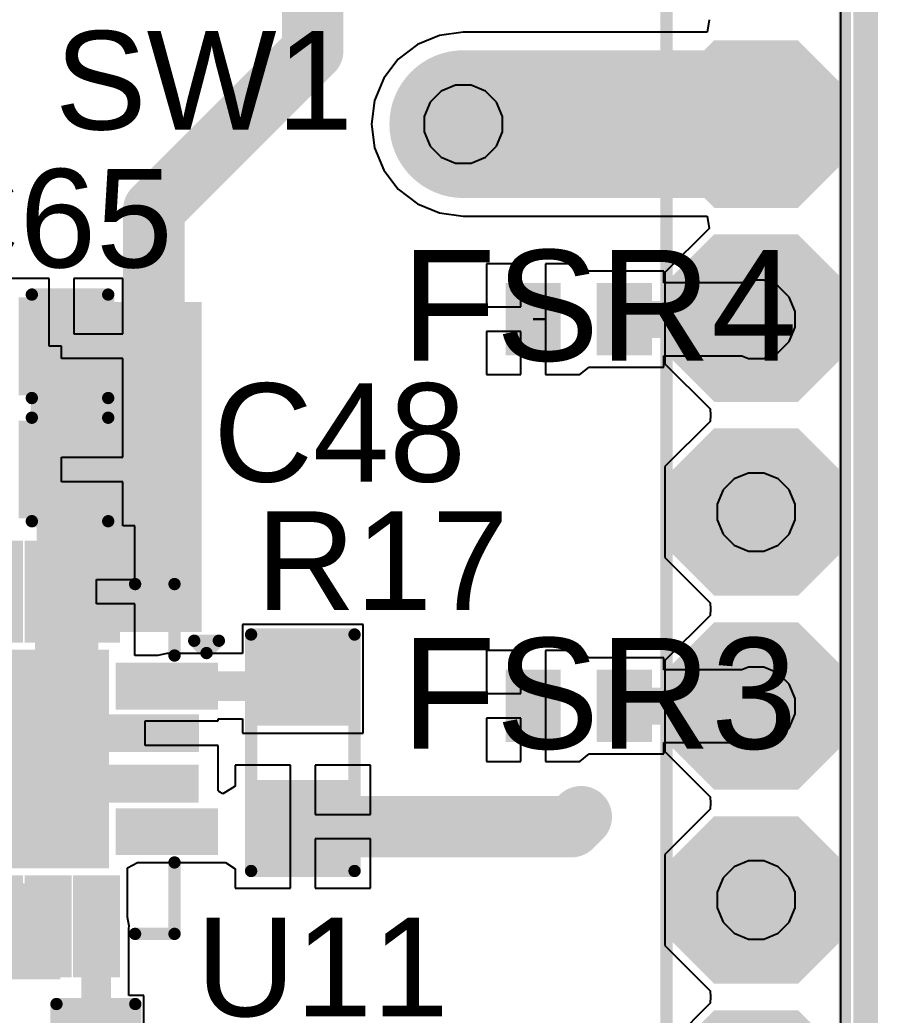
# Model space of a CAD drawing. Header units: millimetres. Extents: x -5.5 to 48.8, y -1.4 to 42.1.
# Drawn here: x 39.98 to 48.83, y 25.41 to 35.67 of the extents above; entities that cross this region are included whole.
import ezdxf

# ---------------------------------------------------------------- set-up
doc = ezdxf.new("R2010")
doc.units = ezdxf.units.MM
for name, color, linetype in [('BottomLayer', 5, 'Continuous'), ('BottomPaste', 16, 'Continuous'), ('BottomSolder', 6, 'Continuous'), ('Mechanical2', 216, 'Continuous'), ('TopLayer', 1, 'Continuous'), ('TopOverlay', 2, 'Continuous'), ('TopPaste', 8, 'Continuous'), ('TopSolder', 216, 'Continuous'), ('ViaHoleLayer', 16, 'Continuous')]:
    doc.layers.add(name, color=color, linetype=linetype)
doc.styles.add('Arial', font='arial.ttf', dxfattribs={"height": 0.2})

# ---------------------------------------------------------------- blocks, each defined once
blk = doc.blocks.new('C___0603_16')
at = {"layer": 'TopLayer'}
for points in [[(-0.3809999999999999, 0.4445), (-0.3809999999999999, -0.4445), (-1.143, -0.4445), (-1.143, 0.4445)], [(1.143, 0.4445), (1.143, -0.4445), (0.3809999999999999, -0.4445), (0.3809999999999999, 0.4445)]]:
    blk.add_hatch(color=1, dxfattribs=at).paths.add_polyline_path(points)
at = {"layer": 'TopPaste'}
for points in [[(-0.3809999999999999, 0.4445), (-0.3809999999999999, -0.4445), (-1.143, -0.4445), (-1.143, 0.4445)], [(1.143, 0.4445), (1.143, -0.4445), (0.3809999999999999, -0.4445), (0.3809999999999999, 0.4445)]]:
    blk.add_hatch(color=8, dxfattribs=at).paths.add_polyline_path(points)
at = {"layer": 'TopSolder'}
for points in [[(-0.3210001199999999, 0.50449988), (-0.3210001199999999, -0.50449988), (-1.20299988, -0.50449988), (-1.20299988, 0.50449988)], [(1.20299988, 0.50449988), (1.20299988, -0.50449988), (0.3210001199999999, -0.50449988), (0.3210001199999999, 0.50449988)]]:
    blk.add_hatch(color=216, dxfattribs=at).paths.add_polyline_path(points)
at = {"layer": 'TopOverlay', "const_width": 0.127}
for points in [[(-0.4571999999999999, 0.5334), (-1.2446, 0.5334)], [(-1.2446, 0.5334), (-1.2446, -0.5334)], [(1.2446, 0.5334), (0.4571999999999999, 0.5334)], [(1.2446, 0.5334), (1.2446, -0.5334)], [(-0.4571999999999999, -0.5334), (-1.2446, -0.5334)], [(1.2446, -0.5334), (0.4571999999999999, -0.5334)]]:
    blk.add_lwpolyline(points, dxfattribs=at)
at = {"layer": 'TopOverlay', "const_width": 0.0635}
for points in [[(-1.27635, 0.5334, 1), (-1.21285, 0.5334, 1)], [(-1.27635, 0.5334, 1), (-1.21285, 0.5334, 1)], [(-0.4889499999999999, 0.5334, 1), (-0.42545, 0.5334, 1)], [(0.42545, 0.5334, 1), (0.4889499999999999, 0.5334, 1)], [(1.21285, 0.5334, 1), (1.27635, 0.5334, 1)], [(1.21285, 0.5334, 1), (1.27635, 0.5334, 1)], [(-1.27635, -0.5334, 1), (-1.21285, -0.5334, 1)], [(-1.27635, -0.5334, 1), (-1.21285, -0.5334, 1)], [(-0.4889499999999999, -0.5334, 1), (-0.42545, -0.5334, 1)], [(0.42545, -0.5334, 1), (0.4889499999999999, -0.5334, 1)], [(1.21285, -0.5334, 1), (1.27635, -0.5334, 1)], [(1.21285, -0.5334, 1), (1.27635, -0.5334, 1)]]:
    blk.add_lwpolyline(points, format="xyb", close=True, dxfattribs=at)
blk = doc.blocks.new('SMD_PADS__1_10__2_54___20')
at = {"layer": 'TopLayer'}
for points in [[(6.67920178, -1.905), (5.917201779999999, -1.905), (5.53620178, -2.286), (5.53620178, -3.048), (5.917201779999999, -3.429), (6.67920178, -3.429), (7.06020178, -3.048), (7.06020178, -2.286)], [(8.67920032, -1.905), (7.917200319999999, -1.905), (7.536200319999999, -2.286), (7.536200319999999, -3.048), (7.917200319999999, -3.429), (8.67920032, -3.429), (9.06020032, -3.048), (9.06020032, -2.286)], [(10.6792014, -1.905), (9.9172014, -1.905), (9.5362014, -2.286), (9.5362014, -3.048), (9.9172014, -3.429), (10.6792014, -3.429), (11.0602014, -3.048), (11.0602014, -2.286)], [(12.67919994, -1.905), (11.91719994, -1.905), (11.53619994, -2.286), (11.53619994, -3.048), (11.91719994, -3.429), (12.67919994, -3.429), (13.06019994, -3.048), (13.06019994, -2.286)], [(14.67920102, -1.905), (13.91720102, -1.905), (13.53620102, -2.286), (13.53620102, -3.048), (13.91720102, -3.429), (14.67920102, -3.429), (15.06020102, -3.048), (15.06020102, -2.286)]]:
    blk.add_hatch(color=1, dxfattribs=at).paths.add_polyline_path(points)
at = {"layer": 'TopPaste'}
for points in [[(6.67920178, -1.905), (5.917201779999999, -1.905), (5.53620178, -2.286), (5.53620178, -3.048), (5.917201779999999, -3.429), (6.67920178, -3.429), (7.06020178, -3.048), (7.06020178, -2.286)], [(8.67920032, -1.905), (7.917200319999999, -1.905), (7.536200319999999, -2.286), (7.536200319999999, -3.048), (7.917200319999999, -3.429), (8.67920032, -3.429), (9.06020032, -3.048), (9.06020032, -2.286)], [(10.6792014, -1.905), (9.9172014, -1.905), (9.5362014, -2.286), (9.5362014, -3.048), (9.9172014, -3.429), (10.6792014, -3.429), (11.0602014, -3.048), (11.0602014, -2.286)], [(12.67919994, -1.905), (11.91719994, -1.905), (11.53619994, -2.286), (11.53619994, -3.048), (11.91719994, -3.429), (12.67919994, -3.429), (13.06019994, -3.048), (13.06019994, -2.286)], [(14.67920102, -1.905), (13.91720102, -1.905), (13.53620102, -2.286), (13.53620102, -3.048), (13.91720102, -3.429), (14.67920102, -3.429), (15.06020102, -3.048), (15.06020102, -2.286)]]:
    blk.add_hatch(color=8, dxfattribs=at).paths.add_polyline_path(points)
at = {"layer": 'TopSolder'}
for points in [[(4.7300007, -1.8034), (3.8664007, -1.8034), (3.4346007, -2.2352), (3.4346007, -3.0988), (3.8664007, -3.5306), (4.7300007, -3.5306), (5.1618007, -3.0988), (5.1618007, -2.2352)], [(6.730001779999999, -1.8034), (5.866401779999999, -1.8034), (5.434601779999999, -2.2352), (5.434601779999999, -3.0988), (5.866401779999999, -3.5306), (6.730001779999999, -3.5306), (7.16180178, -3.0988), (7.16180178, -2.2352)], [(8.730000319999998, -1.8034), (7.866400319999999, -1.8034), (7.434600319999999, -2.2352), (7.434600319999999, -3.0988), (7.866400319999999, -3.5306), (8.730000319999998, -3.5306), (9.16180032, -3.0988), (9.16180032, -2.2352)], [(10.7300014, -1.8034), (9.866401399999999, -1.8034), (9.4346014, -2.2352), (9.4346014, -3.0988), (9.866401399999999, -3.5306), (10.7300014, -3.5306), (11.1618014, -3.0988), (11.1618014, -2.2352)], [(12.72999994, -1.8034), (11.86639994, -1.8034), (11.43459994, -2.2352), (11.43459994, -3.0988), (11.86639994, -3.5306), (12.72999994, -3.5306), (13.16179994, -3.0988), (13.16179994, -2.2352)], [(14.73000102, -1.8034), (13.86640102, -1.8034), (13.43460102, -2.2352), (13.43460102, -3.0988), (13.86640102, -3.5306), (14.73000102, -3.5306), (15.16180102, -3.0988), (15.16180102, -2.2352)]]:
    blk.add_hatch(color=216, dxfattribs=at).paths.add_polyline_path(points)
at = {"layer": 'TopOverlay', "const_width": 0.127}
for points in [[(-2.62560054, -1.743202), (17.2212, -1.743202)], [(17.22200264, -3.581399999999999), (-2.62560054, -3.58140254)]]:
    blk.add_lwpolyline(points, dxfattribs=at)
blk = doc.blocks.new('14_VQFN__3_5X3_5___24')
at = {"layer": 'TopLayer'}
for points in [[(-0.8899982200000001, 1.29999994), (-0.8899982200000001, 2.15000078), (-0.6099987800000001, 2.15000078), (-0.6099987799999999, 1.29999994)], [(0.6100013200000001, 1.29999994), (0.6100013199999998, 2.15000078), (0.89000076, 2.15000078), (0.89000076, 1.29999994)], [(-0.12684252, 1.99999981), (-0.12684252, 0.9999992699999999), (-0.40684196, 0.9999992699999999), (-0.40684196, 1.99999981)], [(0.39391844, 1.99860027), (0.39391844, 0.99859973), (0.113919, 0.99859973), (0.113919, 1.99860027)], [(-2.14999824, 0.86000082), (-2.14999824, 1.14000026), (-1.2999974, 1.14000026), (-1.2999974, 0.86000082)], [(1.29999994, 0.86000082), (1.29999994, 1.14000026), (2.15000078, 1.14000026), (2.15000078, 0.86000082)], [(-1.02499795, -1.02500049), (-1.02499795, 1.02500049), (1.02500303, 1.02500049), (1.02500303, -1.02500049)], [(-2.14999824, 0.3600018199999999), (-2.14999824, 0.6400012599999999), (-1.2999974, 0.64000126), (-1.2999974, 0.3600018200000001)], [(1.29999994, 0.3599992799999999), (1.29999994, 0.6399987199999999), (2.15000078, 0.63999872), (2.15000078, 0.35999928)], [(-2.14999824, -0.1399997200000001), (-2.14999824, 0.1399997199999999), (-1.2999974, 0.1399997200000001), (-1.2999974, -0.1399997199999999)], [(1.29999994, -0.1399997200000001), (1.29999994, 0.1399997199999999), (2.15000078, 0.1399997200000001), (2.15000078, -0.1399997199999999)], [(-2.14999824, -0.63999872), (-2.14999824, -0.35999928), (-1.2999974, -0.3599992799999999), (-1.2999974, -0.6399987199999999)], [(1.29999994, -0.64000126), (1.29999994, -0.3600018200000001), (2.15000078, -0.3600018199999999), (2.15000078, -0.6400012599999999)], [(-2.14999824, -1.14000026), (-2.14999824, -0.86000082), (-1.2999974, -0.86000082), (-1.2999974, -1.14000026)], [(1.29999994, -1.14000026), (1.29999994, -0.86000082), (2.15000078, -0.86000082), (2.15000078, -1.14000026)], [(-0.4067606799999999, -1.99999981), (-0.40676068, -0.9999992699999999), (-0.1267612400000001, -0.9999992699999999), (-0.1267612399999999, -1.99999981)], [(0.1140002800000001, -1.99860027), (0.1140002799999999, -0.99859973), (0.3939997199999999, -0.99859973), (0.3939997200000001, -1.99860027)], [(-0.8899982200000001, -2.15000078), (-0.8899982200000001, -1.29999994), (-0.6099987800000001, -1.29999994), (-0.6099987799999999, -2.15000078)], [(0.6100013200000001, -2.15000078), (0.6100013199999998, -1.29999994), (0.89000076, -1.29999994), (0.89000076, -2.15000078)]]:
    blk.add_hatch(color=1, dxfattribs=at).paths.add_polyline_path(points)
at = {"layer": 'TopPaste'}
for points in [[(-0.8899982200000001, 1.29999994), (-0.8899982200000001, 2.15000078), (-0.6099987800000001, 2.15000078), (-0.6099987799999999, 1.29999994)], [(0.6100013200000001, 1.29999994), (0.6100013199999998, 2.15000078), (0.89000076, 2.15000078), (0.89000076, 1.29999994)], [(-0.12684252, 1.99999981), (-0.12684252, 0.9999992699999999), (-0.40684196, 0.9999992699999999), (-0.40684196, 1.99999981)], [(0.39391844, 1.99860027), (0.39391844, 0.99859973), (0.113919, 0.99859973), (0.113919, 1.99860027)], [(-2.14999824, 0.86000082), (-2.14999824, 1.14000026), (-1.2999974, 1.14000026), (-1.2999974, 0.86000082)], [(1.29999994, 0.86000082), (1.29999994, 1.14000026), (2.15000078, 1.14000026), (2.15000078, 0.86000082)], [(-1.02499795, -1.02500049), (-1.02499795, 1.02500049), (1.02500303, 1.02500049), (1.02500303, -1.02500049)], [(-2.14999824, 0.3600018199999999), (-2.14999824, 0.6400012599999999), (-1.2999974, 0.64000126), (-1.2999974, 0.3600018200000001)], [(1.29999994, 0.3599992799999999), (1.29999994, 0.6399987199999999), (2.15000078, 0.63999872), (2.15000078, 0.35999928)], [(-2.14999824, -0.1399997200000001), (-2.14999824, 0.1399997199999999), (-1.2999974, 0.1399997200000001), (-1.2999974, -0.1399997199999999)], [(1.29999994, -0.1399997200000001), (1.29999994, 0.1399997199999999), (2.15000078, 0.1399997200000001), (2.15000078, -0.1399997199999999)], [(-2.14999824, -0.63999872), (-2.14999824, -0.35999928), (-1.2999974, -0.3599992799999999), (-1.2999974, -0.6399987199999999)], [(1.29999994, -0.64000126), (1.29999994, -0.3600018200000001), (2.15000078, -0.3600018199999999), (2.15000078, -0.6400012599999999)], [(-2.14999824, -1.14000026), (-2.14999824, -0.86000082), (-1.2999974, -0.86000082), (-1.2999974, -1.14000026)], [(1.29999994, -1.14000026), (1.29999994, -0.86000082), (2.15000078, -0.86000082), (2.15000078, -1.14000026)], [(-0.4067606799999999, -1.99999981), (-0.40676068, -0.9999992699999999), (-0.1267612400000001, -0.9999992699999999), (-0.1267612399999999, -1.99999981)], [(0.1140002800000001, -1.99860027), (0.1140002799999999, -0.99859973), (0.3939997199999999, -0.99859973), (0.3939997200000001, -1.99860027)], [(-0.8899982200000001, -2.15000078), (-0.8899982200000001, -1.29999994), (-0.6099987800000001, -1.29999994), (-0.6099987799999999, -2.15000078)], [(0.6100013200000001, -2.15000078), (0.6100013199999998, -1.29999994), (0.89000076, -1.29999994), (0.89000076, -2.15000078)]]:
    blk.add_hatch(color=8, dxfattribs=at).paths.add_polyline_path(points)
at = {"layer": 'TopSolder'}
for points in [[(-0.9915982199999998, 1.19839994), (-0.9915982200000001, 2.25160078), (-0.50839878, 2.25160078), (-0.5083987799999998, 1.19839994)], [(0.5084013200000002, 1.19839994), (0.5084013199999998, 2.25160078), (0.9916007599999999, 2.25160078), (0.9916007600000002, 1.19839994)], [(-0.07184136, 2.05500097), (-0.07184136, 0.9449981099999999), (-0.4618431199999999, 0.9449981099999999), (-0.4618431199999999, 2.05500097)], [(0.4489195999999999, 2.05360143), (0.4489195999999999, 0.94359857), (0.05891784, 0.94359857), (0.05891784, 2.05360143)], [(-2.25159824, 0.7584008199999998), (-2.25159824, 1.24160026), (-1.1983974, 1.24160026), (-1.1983974, 0.7584008200000001)], [(1.19839994, 0.7584008199999998), (1.19839994, 1.24160026), (2.25160078, 1.24160026), (2.25160078, 0.7584008200000001)], [(-1.12659795, -1.12660049), (-1.12659795, 1.12660049), (1.12660303, 1.12660049), (1.12660303, -1.12660049)], [(-2.25159824, 0.2584018199999999), (-2.25159824, 0.7416012599999998), (-1.1983974, 0.74160126), (-1.1983974, 0.2584018200000001)], [(1.19839994, 0.2583992799999998), (1.19839994, 0.7415987199999998), (2.25160078, 0.74159872), (2.25160078, 0.2583992800000001)], [(-2.25159824, -0.2415997200000001), (-2.25159824, 0.2415997199999999), (-1.1983974, 0.2415997200000001), (-1.1983974, -0.2415997199999999)], [(1.19839994, -0.2415997200000001), (1.19839994, 0.2415997199999999), (2.25160078, 0.2415997200000001), (2.25160078, -0.2415997199999999)], [(-2.25159824, -0.74159872), (-2.25159824, -0.2583992800000001), (-1.1983974, -0.2583992799999998), (-1.1983974, -0.7415987199999998)], [(1.19839994, -0.74160126), (1.19839994, -0.2584018200000001), (2.25160078, -0.2584018199999999), (2.25160078, -0.7416012599999998)], [(-2.25159824, -1.24160026), (-2.25159824, -0.7584008200000001), (-1.1983974, -0.7584008199999998), (-1.1983974, -1.24160026)], [(1.19839994, -1.24160026), (1.19839994, -0.7584008200000001), (2.25160078, -0.7584008199999998), (2.25160078, -1.24160026)], [(-0.4617618399999998, -2.05500097), (-0.4617618400000001, -0.9449981099999999), (-0.0717600800000001, -0.9449981099999999), (-0.0717600799999999, -2.05500097)], [(0.0589991200000001, -2.05360143), (0.0589991199999999, -0.94359857), (0.4490008799999998, -0.94359857), (0.4490008800000002, -2.05360143)], [(-0.9915982199999998, -2.25160078), (-0.9915982200000001, -1.19839994), (-0.50839878, -1.19839994), (-0.5083987799999998, -2.25160078)], [(0.5084013200000002, -2.25160078), (0.5084013199999998, -1.19839994), (0.9916007599999999, -1.19839994), (0.9916007600000002, -2.25160078)]]:
    blk.add_hatch(color=216, dxfattribs=at).paths.add_polyline_path(points)
at = {"layer": 'TopOverlay', "const_width": 0.127}
for points in [[(-1.0922, 2.1336), (-1.2192, 2.2606)], [(-1.2192, 2.0066), (-1.2192, 2.2606)], [(-1.2192, 2.0066), (-1.0922, 2.1336)], [(-1.0668, 1.8034), (-1.8034, 1.8034)], [(-1.8034, 1.397), (-1.8034, 1.8034)], [(1.80340254, 1.8034), (1.06680254, 1.8034)], [(1.80340254, 1.397), (1.80340254, 1.8034)], [(-1.8034, -1.8034), (-1.8034, -1.397)], [(1.80340254, -1.8034), (1.80340254, -1.397)], [(-1.0668, -1.8034), (-1.8034, -1.8034)], [(1.80340254, -1.8034), (1.06680254, -1.8034)]]:
    blk.add_lwpolyline(points, dxfattribs=at)
at = {"layer": 'TopOverlay', "const_width": 0.0635}
for points in [[(-1.25095, 2.2606, 1), (-1.18745, 2.2606, 1)], [(-1.25095, 2.2606, 1), (-1.18745, 2.2606, 1)], [(-1.12395, 2.1336, 1), (-1.06045, 2.1336, 1)], [(-1.12395, 2.1336, 1), (-1.06045, 2.1336, 1)], [(-1.25095, 2.0066, 1), (-1.18745, 2.0066, 1)], [(-1.25095, 2.0066, 1), (-1.18745, 2.0066, 1)], [(-1.83515, 1.8034, 1), (-1.77165, 1.8034, 1)], [(-1.83515, 1.8034, 1), (-1.77165, 1.8034, 1)], [(-1.09855, 1.8034, 1), (-1.03505, 1.8034, 1)], [(1.03505254, 1.8034, 1), (1.09855254, 1.8034, 1)], [(1.77165254, 1.8034, 1), (1.83515254, 1.8034, 1)], [(1.77165254, 1.8034, 1), (1.83515254, 1.8034, 1)], [(-1.83515, 1.397, 1), (-1.77165, 1.397, 1)], [(1.77165254, 1.397, 1), (1.83515254, 1.397, 1)], [(-1.83515, -1.397, 1), (-1.77165, -1.397, 1)], [(1.77165254, -1.397, 1), (1.83515254, -1.397, 1)], [(-1.83515, -1.8034, 1), (-1.77165, -1.8034, 1)], [(-1.83515, -1.8034, 1), (-1.77165, -1.8034, 1)], [(-1.09855, -1.8034, 1), (-1.03505, -1.8034, 1)], [(1.03505254, -1.8034, 1), (1.09855254, -1.8034, 1)], [(1.77165254, -1.8034, 1), (1.83515254, -1.8034, 1)], [(1.77165254, -1.8034, 1), (1.83515254, -1.8034, 1)]]:
    blk.add_lwpolyline(points, format="xyb", close=True, dxfattribs=at)
blk = doc.blocks.new('R___0603_42')
at = {"layer": 'TopLayer'}
for points in [[(-0.3809999999999999, 0.4445), (-0.3809999999999999, -0.4445), (-1.143, -0.4445), (-1.143, 0.4445)], [(1.143, 0.4445), (1.143, -0.4445), (0.3809999999999999, -0.4445), (0.3809999999999999, 0.4445)]]:
    blk.add_hatch(color=1, dxfattribs=at).paths.add_polyline_path(points)
at = {"layer": 'TopPaste'}
for points in [[(-0.3809999999999999, 0.4445), (-0.3809999999999999, -0.4445), (-1.143, -0.4445), (-1.143, 0.4445)], [(1.143, 0.4445), (1.143, -0.4445), (0.3809999999999999, -0.4445), (0.3809999999999999, 0.4445)]]:
    blk.add_hatch(color=8, dxfattribs=at).paths.add_polyline_path(points)
at = {"layer": 'TopSolder'}
for points in [[(-0.2794, 0.5460999999999999), (-0.2794, -0.5460999999999999), (-1.2446, -0.5460999999999999), (-1.2446, 0.5460999999999999)], [(1.2446, 0.5460999999999999), (1.2446, -0.5460999999999999), (0.2794, -0.5460999999999999), (0.2794, 0.5460999999999999)]]:
    blk.add_hatch(color=216, dxfattribs=at).paths.add_polyline_path(points)
at = {"layer": 'TopOverlay', "const_width": 0.127}
for points in [[(-1.2192, 0.5334), (1.2192, 0.5334)], [(-1.2192, 0.5334), (-1.2192, -0.5334)], [(1.2192, 0.5334), (1.2192, -0.5334)], [(-1.2192, -0.5334), (1.2192, -0.5334)]]:
    blk.add_lwpolyline(points, dxfattribs=at)
at = {"layer": 'TopOverlay', "const_width": 0.0635}
for points in [[(-1.25095, 0.5334, 1), (-1.18745, 0.5334, 1)], [(-1.25095, 0.5334, 1), (-1.18745, 0.5334, 1)], [(1.18745, 0.5334, 1), (1.25095, 0.5334, 1)], [(1.18745, 0.5334, 1), (1.25095, 0.5334, 1)], [(-1.25095, -0.5334, 1), (-1.18745, -0.5334, 1)], [(-1.25095, -0.5334, 1), (-1.18745, -0.5334, 1)], [(1.18745, -0.5334, 1), (1.25095, -0.5334, 1)], [(1.18745, -0.5334, 1), (1.25095, -0.5334, 1)]]:
    blk.add_lwpolyline(points, format="xyb", close=True, dxfattribs=at)
blk = doc.blocks.new('R___0402_B_52')
at = {"layer": 'BottomLayer'}
for points in [[(-0.2412999999999999, 0.3174999999999999), (-0.2413000000000001, -0.3175), (-0.6985, -0.3174999999999999), (-0.6985, 0.3175)], [(0.6985, 0.3174999999999999), (0.6985, -0.3175), (0.2412999999999999, -0.3174999999999999), (0.2413000000000001, 0.3175)]]:
    blk.add_hatch(color=5, dxfattribs=at).paths.add_polyline_path(points)
at = {"layer": 'BottomPaste'}
for points in [[(-0.2412999999999999, 0.3174999999999999), (-0.2413000000000001, -0.3175), (-0.6985, -0.3174999999999999), (-0.6985, 0.3175)], [(0.6985, 0.3174999999999999), (0.6985, -0.3175), (0.2412999999999999, -0.3174999999999999), (0.2413000000000001, 0.3175)]]:
    blk.add_hatch(color=16, dxfattribs=at).paths.add_polyline_path(points)
at = {"layer": 'BottomSolder'}
for points in [[(-0.1862988399999999, 0.3725011599999999), (-0.18629884, -0.3725011600000001), (-0.75350116, -0.3725011599999999), (-0.75350116, 0.3725011600000001)], [(0.75350116, 0.3725011599999999), (0.75350116, -0.3725011600000001), (0.1862988399999999, -0.3725011599999999), (0.18629884, 0.3725011600000001)]]:
    blk.add_hatch(color=6, dxfattribs=at).paths.add_polyline_path(points)
blk = doc.blocks.new('R___0402_B_53')
at = {"layer": 'BottomLayer'}
for points in [[(-0.2412999999999999, 0.3174999999999999), (-0.2413000000000001, -0.3175), (-0.6985, -0.3174999999999999), (-0.6985, 0.3175)], [(0.6985, 0.3174999999999999), (0.6985, -0.3175), (0.2412999999999999, -0.3174999999999999), (0.2413000000000001, 0.3175)]]:
    blk.add_hatch(color=5, dxfattribs=at).paths.add_polyline_path(points)
at = {"layer": 'BottomPaste'}
for points in [[(-0.2412999999999999, 0.3174999999999999), (-0.2413000000000001, -0.3175), (-0.6985, -0.3174999999999999), (-0.6985, 0.3175)], [(0.6985, 0.3174999999999999), (0.6985, -0.3175), (0.2412999999999999, -0.3174999999999999), (0.2413000000000001, 0.3175)]]:
    blk.add_hatch(color=16, dxfattribs=at).paths.add_polyline_path(points)
at = {"layer": 'BottomSolder'}
for points in [[(-0.1862988399999999, 0.3725011599999999), (-0.18629884, -0.3725011600000001), (-0.75350116, -0.3725011599999999), (-0.75350116, 0.3725011600000001)], [(0.75350116, 0.3725011599999999), (0.75350116, -0.3725011600000001), (0.1862988399999999, -0.3725011599999999), (0.18629884, 0.3725011600000001)]]:
    blk.add_hatch(color=6, dxfattribs=at).paths.add_polyline_path(points)
blk = doc.blocks.new('C___0603_72')
at = {"layer": 'TopLayer'}
for points in [[(-0.3809999999999999, 0.4445), (-0.3809999999999999, -0.4445), (-1.143, -0.4445), (-1.143, 0.4445)], [(1.143, 0.4445), (1.143, -0.4445), (0.3809999999999999, -0.4445), (0.3809999999999999, 0.4445)]]:
    blk.add_hatch(color=1, dxfattribs=at).paths.add_polyline_path(points)
at = {"layer": 'TopPaste'}
for points in [[(-0.3809999999999999, 0.4445), (-0.3809999999999999, -0.4445), (-1.143, -0.4445), (-1.143, 0.4445)], [(1.143, 0.4445), (1.143, -0.4445), (0.3809999999999999, -0.4445), (0.3809999999999999, 0.4445)]]:
    blk.add_hatch(color=8, dxfattribs=at).paths.add_polyline_path(points)
at = {"layer": 'TopSolder'}
for points in [[(-0.3210001199999999, 0.50449988), (-0.3210001199999999, -0.50449988), (-1.20299988, -0.50449988), (-1.20299988, 0.50449988)], [(1.20299988, 0.50449988), (1.20299988, -0.50449988), (0.3210001199999999, -0.50449988), (0.3210001199999999, 0.50449988)]]:
    blk.add_hatch(color=216, dxfattribs=at).paths.add_polyline_path(points)
at = {"layer": 'TopOverlay', "const_width": 0.127}
for points in [[(-0.4571999999999999, 0.5334), (-1.2446, 0.5334)], [(-1.2446, 0.5334), (-1.2446, -0.5334)], [(1.2446, 0.5334), (0.4571999999999999, 0.5334)], [(1.2446, 0.5334), (1.2446, -0.5334)], [(-0.4571999999999999, -0.5334), (-1.2446, -0.5334)], [(1.2446, -0.5334), (0.4571999999999999, -0.5334)]]:
    blk.add_lwpolyline(points, dxfattribs=at)
at = {"layer": 'TopOverlay', "const_width": 0.0635}
for points in [[(-1.27635, 0.5334, 1), (-1.21285, 0.5334, 1)], [(-1.27635, 0.5334, 1), (-1.21285, 0.5334, 1)], [(-0.4889499999999999, 0.5334, 1), (-0.42545, 0.5334, 1)], [(0.42545, 0.5334, 1), (0.4889499999999999, 0.5334, 1)], [(1.21285, 0.5334, 1), (1.27635, 0.5334, 1)], [(1.21285, 0.5334, 1), (1.27635, 0.5334, 1)], [(-1.27635, -0.5334, 1), (-1.21285, -0.5334, 1)], [(-1.27635, -0.5334, 1), (-1.21285, -0.5334, 1)], [(-0.4889499999999999, -0.5334, 1), (-0.42545, -0.5334, 1)], [(0.42545, -0.5334, 1), (0.4889499999999999, -0.5334, 1)], [(1.21285, -0.5334, 1), (1.27635, -0.5334, 1)], [(1.21285, -0.5334, 1), (1.27635, -0.5334, 1)]]:
    blk.add_lwpolyline(points, format="xyb", close=True, dxfattribs=at)
blk = doc.blocks.new('C___0402_88')
at = {"layer": 'TopLayer'}
for points in [[(-0.6985, -0.3175), (-0.6985, 0.3175), (-0.2412999999999999, 0.3175), (-0.2413, -0.3175)], [(0.2412999999999999, -0.3175), (0.2413, 0.3175), (0.6985, 0.3175), (0.6985, -0.3175)]]:
    blk.add_hatch(color=1, dxfattribs=at).paths.add_polyline_path(points)
at = {"layer": 'TopPaste'}
for points in [[(-0.6985, -0.3175), (-0.6985, 0.3175), (-0.2412999999999999, 0.3175), (-0.2413, -0.3175)], [(0.2412999999999999, -0.3175), (0.2413, 0.3175), (0.6985, 0.3175), (0.6985, -0.3175)]]:
    blk.add_hatch(color=8, dxfattribs=at).paths.add_polyline_path(points)
at = {"layer": 'TopSolder'}
for points in [[(-0.7584998799999999, -0.37749988), (-0.7584998799999999, 0.37749988), (-0.18130012, 0.37749988), (-0.18130012, -0.37749988)], [(0.18130012, -0.37749988), (0.18130012, 0.37749988), (0.7584998799999999, 0.37749988), (0.7584998799999999, -0.37749988)]]:
    blk.add_hatch(color=216, dxfattribs=at).paths.add_polyline_path(points)
at = {"layer": 'TopOverlay', "const_width": 0.127}
for points in [[(-0.7874, 0.4064), (-0.7874, -0.4064)], [(-0.7874, 0.4064), (-0.2794, 0.4064)], [(0.2794, 0.4064), (0.7874, 0.4064)], [(0.7874, 0.4064), (0.7874, -0.4064)], [(-0.7874, -0.4064), (-0.2794, -0.4064)], [(0.2794, -0.4064), (0.7874, -0.4064)]]:
    blk.add_lwpolyline(points, dxfattribs=at)
at = {"layer": 'TopOverlay', "const_width": 0.0635}
for points in [[(-0.8191499999999999, 0.4064, 1), (-0.7556499999999999, 0.4064, 1)], [(-0.8191499999999999, 0.4064, 1), (-0.7556499999999999, 0.4064, 1)], [(-0.31115, 0.4064, 1), (-0.24765, 0.4064, 1)], [(0.24765, 0.4064, 1), (0.31115, 0.4064, 1)], [(0.7556499999999999, 0.4064, 1), (0.8191499999999999, 0.4064, 1)], [(0.7556499999999999, 0.4064, 1), (0.8191499999999999, 0.4064, 1)], [(-0.8191499999999999, -0.4064, 1), (-0.7556499999999999, -0.4064, 1)], [(-0.8191499999999999, -0.4064, 1), (-0.7556499999999999, -0.4064, 1)], [(-0.31115, -0.4064, 1), (-0.24765, -0.4064, 1)], [(0.24765, -0.4064, 1), (0.31115, -0.4064, 1)], [(0.7556499999999999, -0.4064, 1), (0.8191499999999999, -0.4064, 1)], [(0.7556499999999999, -0.4064, 1), (0.8191499999999999, -0.4064, 1)]]:
    blk.add_lwpolyline(points, format="xyb", close=True, dxfattribs=at)

msp = doc.modelspace()

# ---------------------------------------------------------------- hatches: boundary and pattern name
at = {"layer": 'BottomLayer'}
h = msp.add_hatch(color=5, dxfattribs=at)
edge = h.paths.add_edge_path()
edge.add_arc((44.55519918, 34.59939994), 0.22499828, 0, 360)
h = msp.add_hatch(color=5, dxfattribs=at)
edge = h.paths.add_edge_path()
edge.add_arc((47.5742, 32.58620102), 0.22499828, 0, 360)
h = msp.add_hatch(color=5, dxfattribs=at)
edge = h.paths.add_edge_path()
edge.add_arc((41.40199999999999, 32.3596), 0.22499828, 0, 360)
h = msp.add_hatch(color=5, dxfattribs=at)
edge = h.paths.add_edge_path()
edge.add_arc((41.40199999999999, 31.496), 0.22499828, 0, 360)
h = msp.add_hatch(color=5, dxfattribs=at)
edge = h.paths.add_edge_path()
edge.add_arc((41.40199999999999, 30.62560042), 0.22499828, 0, 360)
h = msp.add_hatch(color=5, dxfattribs=at)
edge = h.paths.add_edge_path()
edge.add_arc((47.5742, 30.59940032), 0.22499828, 0, 360)
h = msp.add_hatch(color=5, dxfattribs=at)
edge = h.paths.add_edge_path()
edge.add_arc((40.26579958, 28.7528), 0.22499828, 0, 360)
h = msp.add_hatch(color=5, dxfattribs=at)
edge = h.paths.add_edge_path()
edge.add_arc((47.5742, 28.59840102), 0.22499828, 0, 360)
h = msp.add_hatch(color=5, dxfattribs=at)
edge = h.paths.add_edge_path()
edge.add_arc((40.26579958, 27.5082), 0.22499828, 0, 360)
h = msp.add_hatch(color=5, dxfattribs=at)
edge = h.paths.add_edge_path()
edge.add_arc((45.7708, 27.4574), 0.22499828, 0, 360)
h = msp.add_hatch(color=5, dxfattribs=at)
edge = h.paths.add_edge_path()
edge.add_arc((47.5742, 26.5994007), 0.22499828, 0, 360)
at = {"layer": 'TopLayer'}
h = msp.add_hatch(color=1, dxfattribs=at)
edge = h.paths.add_edge_path()
edge.add_arc((44.55519918, 34.59939994), 0.22499828, 0, 360)
for points in [[(40.1574, 29.3624), (41.85919999999999, 29.3624), (41.85919999999999, 32.766), (40.1574, 32.766)], [(40.1392009, 28.02599932), (40.79239746, 28.02599932), (40.79239746, 29.77859932), (40.1392009, 29.77859932)], [(39.624, 25.781), (40.40119936, 25.781), (40.40119936, 26.7716), (39.624, 26.7716)]]:
    msp.add_hatch(color=1, dxfattribs=at).paths.add_polyline_path(points)
h = msp.add_hatch(color=1, dxfattribs=at)
edge = h.paths.add_edge_path()
edge.add_arc((47.5742, 32.58620102), 0.22499828, 0, 360)
h = msp.add_hatch(color=1, dxfattribs=at)
edge = h.paths.add_edge_path()
edge.add_arc((41.40199999999999, 32.3596), 0.22499828, 0, 360)
h = msp.add_hatch(color=1, dxfattribs=at)
edge = h.paths.add_edge_path()
edge.add_arc((41.40199999999999, 31.496), 0.22499828, 0, 360)
h = msp.add_hatch(color=1, dxfattribs=at)
edge = h.paths.add_edge_path()
edge.add_arc((41.40199999999999, 30.62560042), 0.22499828, 0, 360)
h = msp.add_hatch(color=1, dxfattribs=at)
edge = h.paths.add_edge_path()
edge.add_arc((47.5742, 30.59940032), 0.22499828, 0, 360)
h = msp.add_hatch(color=1, dxfattribs=at)
edge = h.paths.add_edge_path()
edge.add_arc((40.26579958, 28.7528), 0.22499828, 0, 360)
h = msp.add_hatch(color=1, dxfattribs=at)
edge = h.paths.add_edge_path()
edge.add_arc((47.5742, 28.59840102), 0.22499828, 0, 360)
h = msp.add_hatch(color=1, dxfattribs=at)
edge = h.paths.add_edge_path()
edge.add_arc((40.26579958, 27.5082), 0.22499828, 0, 360)
h = msp.add_hatch(color=1, dxfattribs=at)
edge = h.paths.add_edge_path()
edge.add_arc((45.7708, 27.4574), 0.22499828, 0, 360)
h = msp.add_hatch(color=1, dxfattribs=at)
edge = h.paths.add_edge_path()
edge.add_arc((47.5742, 26.5994007), 0.22499828, 0, 360)
at = {"layer": 'ViaHoleLayer'}
h = msp.add_hatch(color=16, dxfattribs=at)
edge = h.paths.add_edge_path()
edge.add_arc((44.55519918, 34.59939994), 0.0999998, 0, 360)
h = msp.add_hatch(color=16, dxfattribs=at)
edge = h.paths.add_edge_path()
edge.add_arc((47.5742, 32.58620102), 0.0999998, 0, 360)
h = msp.add_hatch(color=16, dxfattribs=at)
edge = h.paths.add_edge_path()
edge.add_arc((41.40199999999999, 32.3596), 0.0999998, 0, 360)
h = msp.add_hatch(color=16, dxfattribs=at)
edge = h.paths.add_edge_path()
edge.add_arc((41.40199999999999, 31.496), 0.0999998, 0, 360)
h = msp.add_hatch(color=16, dxfattribs=at)
edge = h.paths.add_edge_path()
edge.add_arc((41.40199999999999, 30.62560042), 0.0999998, 0, 360)
h = msp.add_hatch(color=16, dxfattribs=at)
edge = h.paths.add_edge_path()
edge.add_arc((47.5742, 30.59940032), 0.0999998, 0, 360)
h = msp.add_hatch(color=16, dxfattribs=at)
edge = h.paths.add_edge_path()
edge.add_arc((40.26579958, 28.7528), 0.0999998, 0, 360)
h = msp.add_hatch(color=16, dxfattribs=at)
edge = h.paths.add_edge_path()
edge.add_arc((47.5742, 28.59840102), 0.0999998, 0, 360)
h = msp.add_hatch(color=16, dxfattribs=at)
edge = h.paths.add_edge_path()
edge.add_arc((40.26579958, 27.5082), 0.0999998, 0, 360)
h = msp.add_hatch(color=16, dxfattribs=at)
edge = h.paths.add_edge_path()
edge.add_arc((45.7708, 27.4574), 0.0999998, 0, 360)
h = msp.add_hatch(color=16, dxfattribs=at)
edge = h.paths.add_edge_path()
edge.add_arc((47.5742, 26.5994007), 0.0999998, 0, 360)

# ---------------------------------------------------------------- linework, layer by layer
at = {"layer": 'BottomLayer'}
for p, q in [((48.4456359, 38.45063684), (48.4456359, 6.555204059999999)), ((44.47507742, 35.00219822), (44.32703098, 34.940875)), ((44.63532094, 35.00219822), (44.47507742, 35.00219822)), ((44.78336738, 34.940875), (44.63532094, 35.00219822)), ((44.32703098, 34.940875), (44.21372411999999, 34.82756814)), ((44.89667424, 34.82756814), (44.78336738, 34.940875)), ((44.21372411999999, 34.82756814), (44.1524009, 34.6795217)), ((44.95799745999999, 34.6795217), (44.89667424, 34.82756814)), ((44.1524009, 34.6795217), (44.1524009, 34.51927818)), ((44.95799745999999, 34.51927818), (44.95799745999999, 34.6795217)), ((44.1524009, 34.51927818), (44.21372411999999, 34.37123174)), ((44.89667424, 34.37123174), (44.95799745999999, 34.51927818)), ((44.21372411999999, 34.37123174), (44.32703098, 34.25792488)), ((44.78336738, 34.25792488), (44.89667424, 34.37123174)), ((44.32703098, 34.25792488), (44.47507742, 34.19660166)), ((44.47507742, 34.19660166), (44.63532094, 34.19660166)), ((44.63532094, 34.19660166), (44.78336738, 34.25792488)), ((45.1485, 33.1597), (44.7929, 33.1597)), ((44.7929, 33.1597), (44.7929, 32.7152)), ((45.1485, 32.7152), (45.1485, 33.1597)), ((45.71346204, 33.1597), (45.4025, 33.1597)), ((45.4025, 33.1597), (45.4025, 32.58819999999999)), ((45.7581, 33.15970254), (45.71346204, 33.1597)), ((45.85353542, 33.08350254), (45.7581, 33.15970254)), ((46.6217, 33.0835), (45.85353542, 33.08350254)), ((46.6217, 32.96171715999999), (46.6217, 33.0835)), ((47.4282135, 32.96171715999999), (46.6217, 32.96171715999999)), ((47.49407824, 32.9889993), (47.4282135, 32.96171715999999)), ((47.65432176, 32.9889993), (47.49407824, 32.9889993)), ((47.8023682, 32.92767608), (47.65432176, 32.9889993)), ((47.91567506, 32.81436922), (47.8023682, 32.92767608)), ((47.97699828, 32.66632278), (47.91567506, 32.81436922)), ((44.7929, 32.7152), (45.1485, 32.7152)), ((47.97699828, 32.50607926), (47.97699828, 32.66632278)), ((45.4025, 32.58819999999999), (45.27549999999999, 32.58819999999999)), ((45.27549999999999, 32.58819999999999), (45.27549999999999, 32.58819999999999)), ((45.27549999999999, 32.58819999999999), (45.4025, 32.58819999999999)), ((45.4025, 32.58819999999999), (45.4025, 32.0167)), ((45.1485, 32.4612), (44.7929, 32.4612)), ((44.7929, 32.4612), (44.7929, 32.0167)), ((45.1485, 32.0167), (45.1485, 32.4612)), ((47.91567506, 32.35803282), (47.97699828, 32.50607926)), ((47.8023682, 32.24472596), (47.91567506, 32.35803282)), ((47.65432176, 32.18340274), (47.8023682, 32.24472596)), ((46.6217, 32.0929), (46.6217, 32.21068488)), ((46.6217, 32.21068488), (47.4282135, 32.21068488)), ((47.4282135, 32.21068488), (47.49407824, 32.18340274)), ((47.49407824, 32.18340274), (47.65432176, 32.18340274)), ((44.7929, 32.0167), (45.1485, 32.0167)), ((45.4025, 32.0167), (45.7134595, 32.0167)), ((45.7134595, 32.0167), (45.7581, 32.01669746)), ((45.7581, 32.01669746), (45.85353542, 32.09289746)), ((45.85353542, 32.09289746), (45.88510254, 32.0929)), ((45.88510254, 32.0929), (46.6217, 32.0929)), ((47.49407824, 31.0021986), (47.3460318, 30.94087538)), ((47.65432176, 31.0021986), (47.49407824, 31.0021986)), ((47.8023682, 30.94087538), (47.65432176, 31.0021986)), ((47.3460318, 30.94087538), (47.23272494, 30.82756852)), ((47.91567506, 30.82756852), (47.8023682, 30.94087538)), ((47.23272494, 30.82756852), (47.17140172, 30.67952208)), ((47.97699828, 30.67952208), (47.91567506, 30.82756852)), ((47.17140172, 30.67952208), (47.17140172, 30.51927856)), ((47.97699828, 30.51927856), (47.97699828, 30.67952208)), ((47.17140172, 30.51927856), (47.23272494, 30.37123212)), ((47.91567506, 30.37123212), (47.97699828, 30.51927856)), ((47.23272494, 30.37123212), (47.3460318, 30.25792526)), ((47.8023682, 30.25792526), (47.91567506, 30.37123212)), ((47.3460318, 30.25792526), (47.49407824, 30.19660204)), ((47.49407824, 30.19660204), (47.65432176, 30.19660204)), ((47.65432176, 30.19660204), (47.8023682, 30.25792526)), ((45.1485, 29.1719), (44.7929, 29.1719)), ((44.7929, 29.1719), (44.7929, 28.7274)), ((45.1485, 28.7274), (45.1485, 29.1719)), ((45.71346204, 29.1719), (45.4025, 29.1719)), ((45.4025, 29.1719), (45.4025, 28.6004)), ((45.7581, 29.17190254), (45.71346204, 29.1719)), ((45.85353542, 29.09570254), (45.7581, 29.17190254)), ((46.6217, 29.0957), (45.85353542, 29.09570254)), ((46.6217, 28.97391716), (46.6217, 29.0957)), ((47.4282135, 28.97391716), (46.6217, 28.97391716)), ((47.49407824, 29.0011993), (47.4282135, 28.97391716)), ((47.65432176, 29.0011993), (47.49407824, 29.0011993)), ((47.8023682, 28.93987608), (47.65432176, 29.0011993)), ((47.91567506, 28.82656922), (47.8023682, 28.93987608)), ((47.97699828, 28.67852278), (47.91567506, 28.82656922)), ((44.7929, 28.7274), (45.1485, 28.7274)), ((47.97699828, 28.51827926), (47.97699828, 28.67852278)), ((45.4025, 28.6004), (45.4025, 28.0289)), ((45.1485, 28.4734), (44.7929, 28.4734)), ((44.7929, 28.4734), (44.7929, 28.0289)), ((45.1485, 28.0289), (45.1485, 28.4734)), ((47.91567506, 28.37023282), (47.97699828, 28.51827926)), ((47.8023682, 28.25692596), (47.91567506, 28.37023282)), ((46.6217, 28.1051), (46.6217, 28.22288488)), ((46.6217, 28.22288488), (47.4282135, 28.22288488)), ((47.4282135, 28.22288488), (47.49407824, 28.19560274)), ((47.65432176, 28.19560274), (47.8023682, 28.25692596)), ((47.49407824, 28.19560274), (47.65432176, 28.19560274)), ((44.7929, 28.0289), (45.1485, 28.0289)), ((45.4025, 28.0289), (45.7134595, 28.0289)), ((45.7134595, 28.0289), (45.7581, 28.02889746)), ((45.7581, 28.02889746), (45.85353542, 28.10509746)), ((45.85353542, 28.10509746), (45.88510254, 28.1051)), ((45.88510254, 28.1051), (46.6217, 28.1051)), ((47.49407824, 27.00219898), (47.3460318, 26.94087576)), ((47.65432176, 27.00219898), (47.49407824, 27.00219898)), ((47.8023682, 26.94087576), (47.65432176, 27.00219898)), ((47.3460318, 26.94087576), (47.23272494, 26.8275689)), ((47.91567506, 26.8275689), (47.8023682, 26.94087576)), ((47.23272494, 26.8275689), (47.17140172, 26.67952246)), ((47.97699828, 26.67952246), (47.91567506, 26.8275689)), ((47.17140172, 26.67952246), (47.17140172, 26.51927894)), ((47.97699828, 26.51927894), (47.97699828, 26.67952246)), ((47.17140172, 26.51927894), (47.23272494, 26.3712325)), ((47.91567506, 26.3712325), (47.97699828, 26.51927894)), ((47.23272494, 26.3712325), (47.3460318, 26.25792564)), ((47.8023682, 26.25792564), (47.91567506, 26.3712325)), ((47.3460318, 26.25792564), (47.49407824, 26.19660242)), ((47.49407824, 26.19660242), (47.65432176, 26.19660242)), ((47.65432176, 26.19660242), (47.8023682, 26.25792564))]:
    msp.add_line(p, q, dxfattribs=at)
at = {"layer": 'BottomLayer', "const_width": 0.3809999999999999}
for points in [[(46.50939897999999, 32.58620102), (47.5742, 32.58620102)], [(46.50939897999999, 28.59840102), (47.5742, 28.59840102)]]:
    msp.add_lwpolyline(points, dxfattribs=at)
at = {"layer": 'BottomLayer', "const_width": 0.1905}
for points in [[(46.41414898, 32.58620102, 1), (46.60464898, 32.58620102, 1)], [(47.47895, 32.58620102, 1), (47.66945, 32.58620102, 1)], [(46.41414898, 28.59840102, 1), (46.60464898, 28.59840102, 1)], [(47.47895, 28.59840102, 1), (47.66945, 28.59840102, 1)]]:
    msp.add_lwpolyline(points, format="xyb", close=True, dxfattribs=at)
at = {"layer": 'Mechanical2', "const_width": 0.254}
msp.add_lwpolyline([(48.70459906, -1.29039874), (48.70459906, 38.7096)], dxfattribs=at)
at = {"layer": 'TopLayer'}
for p, q in [((47.08959086, 35.67431016), (47.06878826, 35.54731015999999)), ((44.30986312, 35.51501152), (44.0812428, 35.42031524)), ((44.55519918, 35.54731015999999), (44.30986312, 35.51501152)), ((47.06878826, 35.54731015999999), (44.55519918, 35.54731015999999)), ((44.0812428, 35.42031524), (43.8849262, 35.26967292)), ((43.8849262, 35.26967292), (43.73428388, 35.07335632)), ((43.73428388, 35.07335632), (43.6395876, 34.844736)), ((43.6395876, 34.844736), (43.60728896, 34.59939994)), ((43.60728896, 34.59939994), (43.6395876, 34.35406388)), ((43.6395876, 34.35406388), (43.73428388, 34.12544356)), ((43.73428388, 34.12544356), (43.8849262, 33.92912696)), ((43.8849262, 33.92912696), (44.0812428, 33.77848464)), ((44.0812428, 33.77848464), (44.30986312, 33.68378836)), ((44.30986312, 33.68378836), (44.55519918, 33.65148972)), ((44.55519918, 33.65148972), (47.06878826, 33.65148972)), ((47.06878826, 33.65148972), (47.08959086, 33.52448972)), ((47.08959086, 33.52448972), (46.6344, 33.06929886)), ((46.6344, 33.06929886), (46.6344, 32.12949886)), ((40.2844, 33.0073), (39.7764, 33.0073)), ((40.2844, 32.3088), (40.2844, 33.0073)), ((41.0464, 33.0073), (40.5384, 33.0073)), ((40.5384, 33.0073), (40.5384, 32.43579999999999)), ((41.0464, 32.43579999999999), (41.0464, 33.0073)), ((40.5384, 32.43579999999999), (41.0464, 32.43579999999999)), ((40.4114, 32.3088), (40.2844, 32.3088)), ((40.4114, 32.1818), (40.4114, 32.3088)), ((41.0464, 32.1818), (40.4114, 32.1818)), ((41.0464, 31.6103), (41.0464, 32.1818)), ((46.6344, 32.12949886), (47.09963148, 31.66426737999999)), ((41.0464, 31.1658), (41.0464, 31.6103)), ((47.09963148, 31.66426737999999), (47.1020521, 31.59939832)), ((47.09963148, 31.5345318), (46.6344, 31.06930032)), ((47.1020521, 31.59939832), (47.09963148, 31.5345318)), ((40.4114, 30.9118), (40.4114, 31.1658)), ((40.4114, 31.1658), (41.0464, 31.1658)), ((46.6344, 31.06930032), (46.6344, 30.12950032)), ((41.0464, 30.9118), (40.4114, 30.9118)), ((41.0464, 30.45759974), (41.0464, 30.9118)), ((41.16820061999999, 30.45759974), (41.0464, 30.45759974)), ((41.16820061999999, 29.90559932), (41.16820061999999, 30.45759974)), ((46.6344, 30.12950032), (47.09963402, 29.6642663)), ((40.7742009, 29.65159932), (40.7742009, 29.90559932)), ((40.7742009, 29.90559932), (41.16820061999999, 29.90559932)), ((47.09963402, 29.6642663), (47.1020521, 29.59939978)), ((41.16820061999999, 29.65159932), (40.7742009, 29.65159932)), ((41.16820061999999, 29.12139972), (41.16820061999999, 29.65159932)), ((47.1020521, 29.59939978), (47.09963402, 29.53453326)), ((47.09963402, 29.53453326), (46.6344, 29.06929924)), ((43.5229, 29.4386), (42.2783, 29.4386)), ((42.2783, 29.4386), (42.2783, 29.14026938)), ((43.5229, 28.321), (43.5229, 29.4386)), ((41.40433933999999, 29.12139972), (41.16820061999999, 29.12139972)), ((41.49920072, 29.14026938), (41.40433933999999, 29.12139972)), ((42.2783, 29.14026938), (41.49920072, 29.14026938)), ((46.6344, 29.06929924), (46.6344, 28.12949924)), ((41.27419482, 28.19343866), (41.27419482, 28.44743866)), ((41.27419482, 28.44743866), (42.0281989, 28.44743866)), ((42.0281989, 28.44743866), (42.0281989, 28.46693062)), ((42.0281989, 28.46693062), (42.2783, 28.46693062)), ((42.2783, 28.46693062), (42.2783, 28.321)), ((42.2783, 28.321), (43.5229, 28.321)), ((42.0281989, 28.19343866), (41.27419482, 28.19343866)), ((42.0281989, 27.92644402), (42.0281989, 28.19343866)), ((46.6344, 28.12949924), (47.09963148, 27.66426775999999)), ((42.02679936, 27.72839514), (42.02679936, 27.92644402)), ((42.02679936, 27.92644402), (42.0281989, 27.92644402)), ((42.77359999999999, 27.9908), (42.20209999999999, 27.9908)), ((42.20209999999999, 27.9908), (42.20209999999999, 27.7728934)), ((42.77359999999999, 27.3558), (42.77359999999999, 27.9908)), ((43.59909999999999, 27.9908), (43.0276, 27.9908)), ((43.0276, 27.9908), (43.0276, 27.4828)), ((43.59909999999999, 27.4828), (43.59909999999999, 27.9908)), ((42.03691364, 27.71400604), (42.02679936, 27.72839514)), ((42.07509745999999, 27.69473252), (42.03691364, 27.71400604)), ((42.20209999999999, 27.7728934), (42.07509745999999, 27.69473252)), ((47.09963148, 27.66426775999999), (47.1020521, 27.5993987)), ((47.09963148, 27.53453218), (46.6344, 27.0693007)), ((47.1020521, 27.5993987), (47.09963148, 27.53453218)), ((43.0276, 27.4828), (43.59909999999999, 27.4828)), ((42.77359999999999, 26.7208), (42.77359999999999, 27.3558)), ((43.59909999999999, 27.2288), (43.0276, 27.2288)), ((43.0276, 27.2288), (43.0276, 26.7208)), ((43.59909999999999, 26.7208), (43.59909999999999, 27.2288)), ((46.6344, 27.0693007), (46.6344, 26.1295007)), ((41.09200062, 26.93139902), (41.19646828, 26.98580074)), ((41.09200062, 26.42345998), (41.09200062, 26.93139902)), ((41.19646828, 26.98580074), (42.07509745999999, 26.98580074)), ((42.07509745999999, 26.98580074), (42.10200114, 26.9857982)), ((42.10200114, 26.9857982), (42.20209999999999, 26.92085294)), ((42.20209999999999, 26.92085294), (42.20209999999999, 26.7208)), ((42.20209999999999, 26.7208), (42.77359999999999, 26.7208)), ((43.0276, 26.7208), (43.59909999999999, 26.7208)), ((41.11087027999999, 26.32860114), (41.09200062, 26.42345998)), ((41.10726855999999, 26.31049602), (41.11087027999999, 26.32860114)), ((41.10726855999999, 25.6159), (41.10726855999999, 26.31049602)), ((46.6344, 26.1295007), (47.09963402, 25.66426668)), ((47.09963402, 25.66426668), (47.1020521, 25.59940016)), ((41.2623, 25.6159), (41.10726855999999, 25.6159)), ((41.2623, 24.8031), (41.2623, 25.6159)), ((47.1020521, 25.59940016), (47.09963402, 25.53453364)), ((47.09963402, 25.53453364), (46.6344, 25.06929962))]:
    msp.add_line(p, q, dxfattribs=at)
for points, const_width in [([(43.0022, 35.35679999999999), (43.0022, 37.211)], 0.635), ([(41.3643191, 33.7189191), (43.0022, 35.35679999999999)], 0.635), ([(44.55519918, 34.59939994), (47.5742, 34.59939994)], 1.524), ([(44.55519918, 34.5463622), (44.55519918, 34.59939994)], 0.254), ([(41.3643191, 32.5496809), (41.3643191, 33.7189191)], 0.635), ([(41.3643191, 32.5496809), (41.40199999999999, 32.512)], 0.635), ([(40.4114, 31.0388), (40.4114, 32.3088)], 0.635), ([(40.4114, 31.0388), (40.4749, 30.9753)], 0.635), ([(40.4749, 30.00790289999999), (40.4749, 30.9753)], 0.635), ([(40.4749, 30.00790289999999), (40.64, 29.8428029)], 0.635), ([(40.64, 29.7942), (40.64, 29.8428029)], 0.635), ([(42.8752, 28.8036), (43.053, 28.9814)], 0.3048), ([(41.49920072, 28.8036), (42.8752, 28.8036)], 0.3048), ([(45.6692, 27.3558), (45.7708, 27.4574)], 0.635), ([(42.9006, 27.3558), (45.6692, 27.3558)], 0.635), ([(40.77059918, 26.32499942), (40.7742009, 26.32860114)], 0.3048), ([(40.77059918, 25.14959918), (40.77059918, 26.32499942)], 0.3048)]:
    msp.add_lwpolyline(points, dxfattribs=dict(at, const_width=const_width))
for points, const_width in [([(42.84345, 35.35679999999999, 1), (43.16094999999999, 35.35679999999999, 1)], 0.3175), ([(42.84345, 35.35679999999999, 1), (43.16094999999999, 35.35679999999999, 1)], 0.3175), ([(44.17419918, 34.59939994, 1), (44.93619918, 34.59939994, 1)], 0.7619999999999999), ([(47.1932, 34.59939994, 1), (47.9552, 34.59939994, 1)], 0.7619999999999999), ([(44.49169918, 34.59939994, 1), (44.61869918, 34.59939994, 1)], 0.127), ([(44.49169918, 34.5463622, 1), (44.61869918, 34.5463622, 1)], 0.127), ([(41.2055691, 33.7189191, 1), (41.5230691, 33.7189191, 1)], 0.3175), ([(41.2055691, 33.7189191, 1), (41.5230691, 33.7189191, 1)], 0.3175), ([(41.2055691, 32.5496809, 1), (41.5230691, 32.5496809, 1)], 0.3175), ([(41.2055691, 32.5496809, 1), (41.5230691, 32.5496809, 1)], 0.3175), ([(41.24325, 32.512, 1), (41.56075, 32.512, 1)], 0.3175), ([(40.25265, 32.3088, 1), (40.57015, 32.3088, 1)], 0.3175), ([(40.25265, 31.0388, 1), (40.57015, 31.0388, 1)], 0.3175), ([(40.25265, 31.0388, 1), (40.57015, 31.0388, 1)], 0.3175), ([(40.31615, 30.9753, 1), (40.63365, 30.9753, 1)], 0.3175), ([(40.31615, 30.9753, 1), (40.63365, 30.9753, 1)], 0.3175), ([(40.31615, 30.00790289999999, 1), (40.63365, 30.00790289999999, 1)], 0.3175), ([(40.31615, 30.00790289999999, 1), (40.63365, 30.00790289999999, 1)], 0.3175), ([(40.48125, 29.8428029, 1), (40.79875, 29.8428029, 1)], 0.3175), ([(40.48125, 29.8428029, 1), (40.79875, 29.8428029, 1)], 0.3175), ([(40.48125, 29.7942, 1), (40.79875, 29.7942, 1)], 0.3175), ([(42.9768, 28.9814, 1), (43.1292, 28.9814, 1)], 0.1524), ([(41.42300072, 28.8036, 1), (41.57540072, 28.8036, 1)], 0.1524), ([(42.799, 28.8036, 1), (42.9514, 28.8036, 1)], 0.1524), ([(42.799, 28.8036, 1), (42.9514, 28.8036, 1)], 0.1524), ([(45.61205, 27.4574, 1), (45.92954999999999, 27.4574, 1)], 0.3175), ([(42.74185, 27.3558, 1), (43.05934999999999, 27.3558, 1)], 0.3175), ([(45.51045, 27.3558, 1), (45.82794999999999, 27.3558, 1)], 0.3175), ([(45.51045, 27.3558, 1), (45.82794999999999, 27.3558, 1)], 0.3175), ([(40.69439918, 26.32499942, 1), (40.84679918, 26.32499942, 1)], 0.1524), ([(40.69439918, 26.32499942, 1), (40.84679918, 26.32499942, 1)], 0.1524), ([(40.6980009, 26.32860114, 1), (40.8504009, 26.32860114, 1)], 0.1524)]:
    msp.add_lwpolyline(points, format="xyb", close=True, dxfattribs=dict(at, const_width=const_width))
at = {"layer": 'TopOverlay', "const_width": 0.254}
for points in [[(41.46811874, 30.99247548), (41.6301682, 31.15452494)], [(41.148, 30.99247548), (41.46811874, 30.99247548)]]:
    msp.add_lwpolyline(points, dxfattribs=at)
at = {"layer": 'TopOverlay', "const_width": 0.127}
for points in [[(41.5666682, 31.15452494, 1), (41.6936682, 31.15452494, 1)], [(41.0845, 30.99247548, 1), (41.2115, 30.99247548, 1)], [(41.40461874, 30.99247548, 1), (41.53161874, 30.99247548, 1)], [(41.40461874, 30.99247548, 1), (41.53161874, 30.99247548, 1)]]:
    msp.add_lwpolyline(points, format="xyb", close=True, dxfattribs=at)

# ---------------------------------------------------------------- block references
for name, p, rotation in [('SMD_PADS__1_10__2_54___20', (44.9072, 20.30119892), 90), ('C___0603_72', (39.64939999999999, 32.3088), 180), ('C___0603_16', (39.64939999999999, 31.0388), 180), ('14_VQFN__3_5X3_5___24', (39.77420035999999, 28.0536015), 270), ('R___0603_42', (42.9006, 28.1178), 90), ('C___0402_88', (40.767, 24.7396), 90)]:
    msp.add_blockref(name, p, dxfattribs=dict(rotation=rotation))
for name, p in [('R___0402_B_53', (45.7454, 32.58819999999999)), ('R___0402_B_52', (45.7454, 28.6004))]:
    msp.add_blockref(name, p)

# ---------------------------------------------------------------- texts
at = {"layer": 'TopOverlay', "style": 'Arial'}
for s, p in [('SW1', (40.34404936, 34.54416509999999)), ('C65', (38.95557106, 33.1217651)), ('C48', (41.97817105999999, 30.9119651)), ('R17', (42.41841148, 29.5911651)), ('U11', (41.80028978, 25.4001651))]:
    msp.add_text(s, height=1.016, dxfattribs=at).set_placement(p)
for s, p in [('FSR4', (43.91548239999999, 32.1596004)), ('FSR3', (43.91548239999999, 28.15860256))]:
    msp.add_text(s, height=1.143, rotation=360, dxfattribs=at).set_placement(p)

doc.saveas('drawing.dxf')
